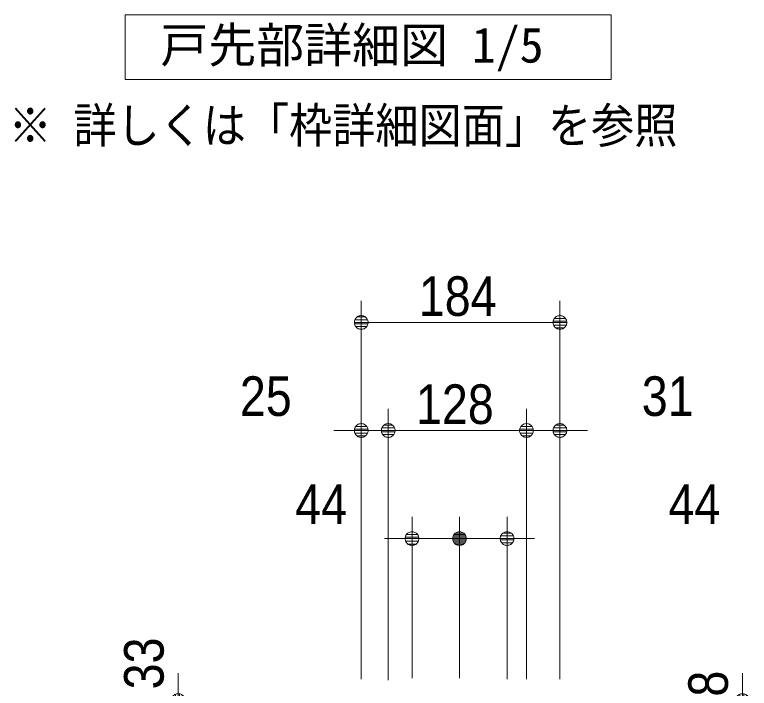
# Model space of a CAD drawing. Units: millimetres, scale not verified. Extents: x -6062 to 6062, y -3045 to 3045.
# Drawn here: x -810 to -130, y 461 to 1085 of the extents above; entities that cross this region are included whole.
import ezdxf
from ezdxf.enums import TextEntityAlignment as Align

# ---------------------------------------------------------------- set-up
doc = ezdxf.new("R2010")
doc.units = ezdxf.units.MM
doc.header["$LTSCALE"] = 20
for name, color, linetype, lineweight in [('0-0_2寸法-1', 7, 'Continuous', 9), ('0-1_0', 7, 'Continuous', 9), ('0-2_2寸法-2', 7, 'Continuous', 9), ('0-3_2寸法-3', 7, 'Continuous', 9)]:
    doc.layers.add(name, color=color, linetype=linetype, lineweight=lineweight)
doc.styles.add('ＭＳ ゴシック', font='')
doc.styles.add('ＭＳ Ｐゴシック', font='')
doc.styles.get('ＭＳ ゴシック').set_extended_font_data('MS Gothic')
doc.styles.get('ＭＳ Ｐゴシック').set_extended_font_data('MS PGothic')

# ---------------------------------------------------------------- blocks, each defined once
blk = doc.blocks.new('_Dot')
at = {"layer": '0-1_0'}
for p, q in [((-10, 0), (-20, 0)), ((9.78, 2), (-9.78, 2)), ((7.99, 6), (-7.99, 6)), ((9.16, -3.98), (-9.16, -3.98)), ((6, -7.98), (-6, -7.98))]:
    blk.add_line(p, q, dxfattribs=at)
for points in [[(10, 0), (9.92, 1.25), (9.69, 2.49), (9.3, 3.68), (8.76, 4.82), (8.09, 5.88), (7.29, 6.85), (6.37, 7.71), (5.36, 8.44), (4.26, 9.05), (3.09, 9.51), (1.87, 9.82), (0.63, 9.98), (-0.63, 9.98), (-1.87, 9.82), (-3.09, 9.51), (-4.26, 9.05), (-5.36, 8.44), (-6.37, 7.71), (-7.29, 6.85), (-8.09, 5.88), (-8.76, 4.82), (-9.3, 3.68), (-9.69, 2.49), (-9.92, 1.25), (-10, 0), (0, 0)], [(-10, 0), (-9.92, -1.25), (-9.69, -2.49), (-9.3, -3.68), (-8.76, -4.82), (-8.09, -5.88), (-7.29, -6.85), (-6.37, -7.71), (-5.36, -8.44), (-4.26, -9.05), (-3.09, -9.51), (-1.87, -9.82), (-0.63, -9.98), (0.63, -9.98), (1.87, -9.82), (3.09, -9.51), (4.26, -9.05), (5.36, -8.44), (6.37, -7.71), (7.29, -6.85), (8.09, -5.88), (8.76, -4.82), (9.3, -3.68), (9.69, -2.49), (9.92, -1.25), (10, 0), (0, 0)]]:
    blk.add_lwpolyline(points, close=True, dxfattribs=at)
blk = doc.blocks.new('グループ-117')
at = {"layer": '0-3_2寸法-3'}
blk.add_lwpolyline([(21600, 21696.9), (30600, 21696.9), (30600, 20496.9), (21600, 20496.9)], close=True, dxfattribs=at)
at = {"layer": '0-3_2寸法-3', "style": 'ＭＳ ゴシック'}
blk.add_text('戸先部詳細図 1/5', height=650.9, dxfattribs=at).set_placement((22247.9, 20614.5), align=Align.BOTTOM_LEFT)

msp = doc.modelspace()

# ---------------------------------------------------------------- linework, layer by layer
at = {"layer": '0-0_2寸法-1'}
for p, q in [((-489.04, 720), (-489.04, 820)), ((-305.04, 720), (-305.04, 820)), ((-317.75, 800), (-476.32, 800)), ((-464.04, 469), (-464.04, 720)), ((-336.04, 470), (-336.04, 720)), ((-348.75, 700), (-451.32, 700))]:
    msp.add_line(p, q, dxfattribs=at)
at = {"layer": '0-2_2寸法-2'}
for p, q in [((-489.04, 470), (-489.04, 720)), ((-464.04, 469), (-464.04, 720)), ((-336.04, 470), (-336.04, 720)), ((-305.04, 470), (-305.04, 720)), ((-501.75, 700), (-514.46, 700)), ((-464.04, 700), (-489.04, 700)), ((-451.32, 700), (-438.61, 700)), ((-348.75, 700), (-361.46, 700)), ((-336.04, 700), (-305.04, 700)), ((-292.32, 700), (-279.61, 700)), ((-442.04, 470.8), (-442.04, 620)), ((-398.04, 470.8), (-398.04, 620)), ((-398.04, 470.8), (-398.04, 620)), ((-354.04, 470), (-354.04, 620)), ((-454.75, 600), (-467.46, 600)), ((-442.04, 600), (-398.04, 600)), ((-410.75, 600), (-423.46, 600)), ((-398.04, 600), (-354.04, 600)), ((-385.32, 600), (-372.61, 600)), ((-341.32, 600), (-328.61, 600)), ((-658.54, 462.71), (-658.54, 475.42)), ((-136.04, 462.71), (-136.04, 475.42))]:
    msp.add_line(p, q, dxfattribs=at)

# ---------------------------------------------------------------- block references
at = {"layer": '0-0_2寸法-1', "xscale": 0.6356201, "yscale": 0.6356201, "rotation": 180}
for p in [(-489.04, 800), (-464.04, 700)]:
    msp.add_blockref('_Dot', p, dxfattribs=at)
at = {"layer": '0-0_2寸法-1', "xscale": 0.6356201, "yscale": 0.6356201}
for p in [(-305.04, 800), (-336.04, 700)]:
    msp.add_blockref('_Dot', p, dxfattribs=at)
at = {"layer": '0-2_2寸法-2', "xscale": 0.6356201, "yscale": 0.6356201}
for p in [(-489.04, 700), (-336.04, 700), (-442.04, 600), (-398.04, 600)]:
    msp.add_blockref('_Dot', p, dxfattribs=at)
for p, rotation in [((-464.04, 700), 180), ((-305.04, 700), 180), ((-398.04, 600), 180), ((-354.04, 600), 180), ((-658.54, 450), 270), ((-136.04, 450), 270)]:
    msp.add_blockref('_Dot', p, dxfattribs=dict(at, rotation=rotation))
at = {"layer": '0-3_2寸法-3', "xscale": 0.05, "yscale": 0.05}
msp.add_blockref('グループ-117', (-1787.5, 0), dxfattribs=at)

# ---------------------------------------------------------------- texts
at = {"layer": '0-0_2寸法-1', "style": 'ＭＳ Ｐゴシック', "width": 0.9}
for s, p in [('184', (-435.75, 795.04)), ('128', (-438.36, 695.04))]:
    msp.add_text(s, height=36.66, dxfattribs=at).set_placement(p, align=Align.BOTTOM_LEFT)
at = {"layer": '0-2_2寸法-2', "style": 'ＭＳ Ｐゴシック', "width": 0.9}
for s, p in [('25', (-601.41, 702.48)), ('31', (-229.28, 702.48)), ('44', (-550.19, 602.48)), ('44', (-204.56, 602.48))]:
    msp.add_text(s, height=36.66, dxfattribs=at).set_placement(p, align=Align.BOTTOM_LEFT)
for s, p in [('33', (-661.02, 460.41)), ('8', (-138.52, 453.7))]:
    msp.add_text(s, height=36.66, rotation=90, dxfattribs=at).set_placement(p, align=Align.BOTTOM_LEFT)
at = {"layer": '0-3_2寸法-3', "style": 'ＭＳ ゴシック', "width": 0.9}
msp.add_text('※ 詳しくは「枠詳細図面」を参照', height=32.55, dxfattribs=at).set_placement((-815.54, 956.36), align=Align.BOTTOM_LEFT)

doc.saveas('drawing.dxf')
